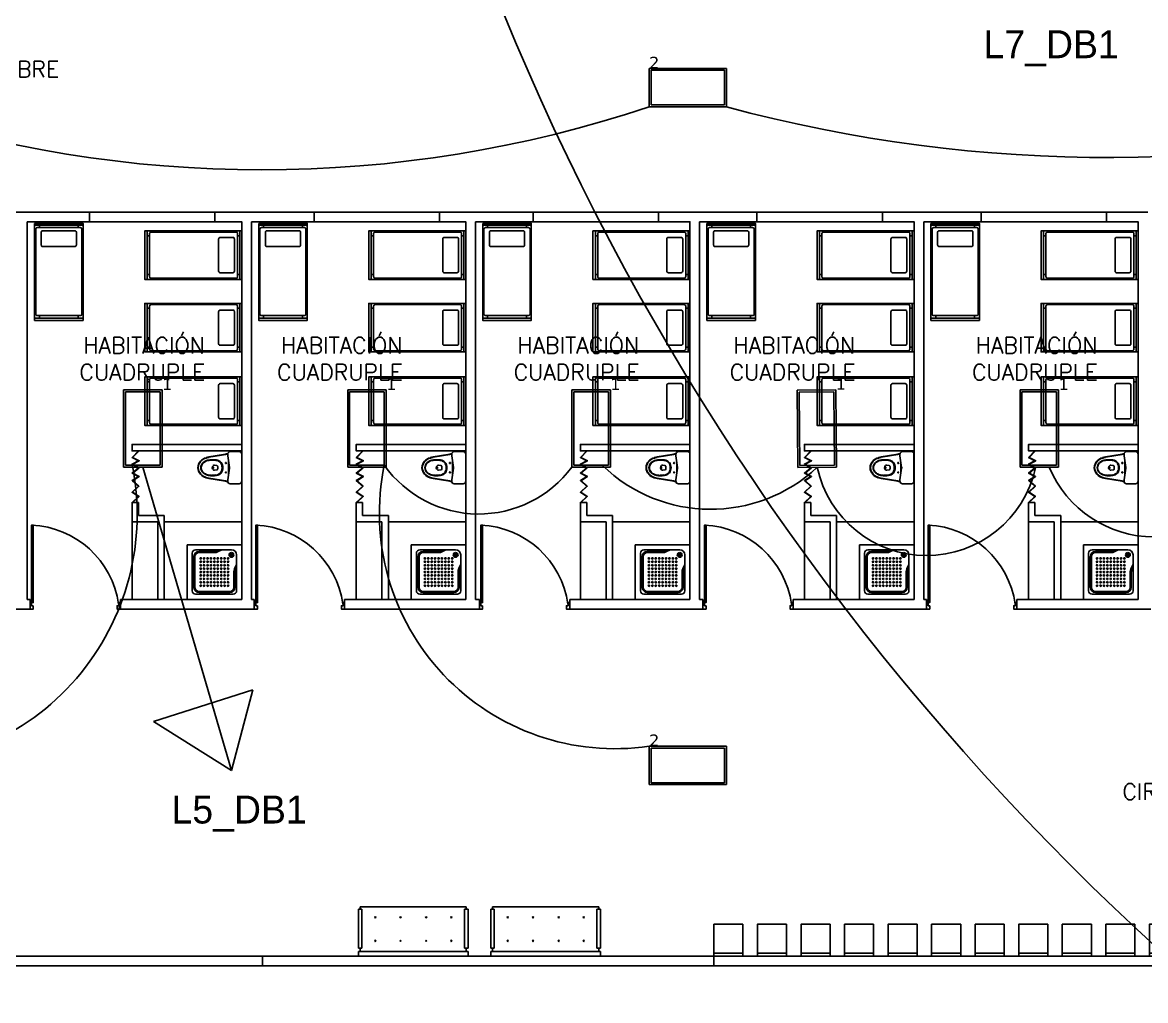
# Model space of a CAD drawing. Header units: metres. Extents: x -24 to 527, y -154 to 95.
# Drawn here: x 24.12 to 41.52, y -0.54 to 14.62 of the extents above; entities that cross this region are included whole.
import ezdxf

# ---------------------------------------------------------------- set-up
doc = ezdxf.new("R2010")
doc.units = ezdxf.units.M
doc.header["$MEASUREMENT"] = 0
for name, color, linetype in [('AN-TEXTO', 3, 'Continuous'), ('AR-MOBILIRIO', 1, 'Continuous'), ('AR-MUROS', 6, 'Continuous'), ('AR-PUERTAS', 2, 'Continuous'), ('AR-VENTANAS', 2, 'Continuous')]:
    doc.layers.add(name, color=color, linetype=linetype)
doc.layers.add('EQUIPO', color=1, linetype='Continuous', lineweight=0)
doc.styles.add('REGULAR-2.5', font='romans.shx', dxfattribs={"height": 2.5})
doc.styles.add('TableTextStyle', font='')
doc.styles.get('TableTextStyle').set_extended_font_data('VERDANA.TTF')

# ---------------------------------------------------------------- blocks, each defined once
blk = doc.blocks.new('31643339')
at = {"layer": 'AR-MOBILIRIO'}
for p, q in [((0.038, 0.5), (0.038, -0.5)), ((1.95, 0.5), (1.95, -0.5)), ((0.038, 0.4), (0.087, 0.4)), ((1.9, 0.4), (1.95, 0.4)), ((0.038, -0.4), (0.087, -0.4)), ((1.9, -0.4), (1.95, -0.4))]:
    blk.add_line(p, q, dxfattribs=at)
blk.add_lwpolyline([(0, -0.5), (0, 0.5), (2, 0.5), (2, -0.5)], close=True, dxfattribs=at)
for points in [[(1.87, 0.475, -0.414214), (1.9, 0.445), (1.9, -0.445, -0.414214), (1.87, -0.475), (0.117, -0.475, -0.414214), (0.087, -0.445), (0.087, 0.445, -0.414214), (0.117, 0.475)], [(0.15, -0.332, 0.414214), (0.18, -0.362), (0.447, -0.362, 0.414214), (0.477, -0.332), (0.477, 0.333, 0.414214), (0.447, 0.363), (0.18, 0.363, 0.414214), (0.15, 0.333)]]:
    blk.add_lwpolyline(points, format="xyb", close=True, dxfattribs=at)
blk = doc.blocks.new('AR-PUERTA 2')
at = {"layer": 'AR-PUERTAS', "linetype": 'Continuous'}
for points in [[(-1.354, -0.058), (-1.354, -0.008), (-1.329, -0.008), (-1.329, 0.042), (-1.379, 0.042), (-1.379, -0.058)], [(-0.029, -0.008), (-0.029, 0.042), (0.021, 0.042), (0.021, -0.058), (-0.004, -0.058), (-0.004, -0.008)], [(-0.004, -0.058), (-0.004, -1.258), (-0.029, -1.258), (-0.029, -0.058)]]:
    blk.add_lwpolyline(points, close=True, dxfattribs=at)
blk.add_arc((0.061, 0.169), 1.428, 188.1236, 267.3924, dxfattribs=at)
blk = doc.blocks.new('silla')
for points in [[(-0.225, -0.023), (0.225, -0.023), (0.225, 0.023), (-0.225, 0.023)], [(-0.225, -0.473), (0.225, -0.473), (0.225, -0.023), (-0.225, -0.023)]]:
    blk.add_lwpolyline(points, close=True)
blk = doc.blocks.new('*U99')
at = {"layer": 'AR-MOBILIRIO', "rotation": 90}
blk.add_blockref('silla', (-0.225, 0), dxfattribs=at)
blk = doc.blocks.new('*U100')
at = {"layer": 'AR-MUROS', "color": 0, "linetype": 'ByBlock', "lineweight": -2}
for p in [(0, 12.825), (0, 12.15), (0, 11.475), (0, 10.8), (0, 10.125), (0, 9.45), (0, 8.775), (0, 8.1), (0, 7.425), (0, 6.75), (0, 6.075), (0, 5.4), (0, 4.725), (0, 4.05), (0, 3.375), (0, 2.7), (0, 2.025), (0, 1.35), (0, 0.675), (0, 0)]:
    blk.add_blockref('*U99', p, dxfattribs=at)
blk = doc.blocks.new('mueb')
at = {"layer": 'AR-MOBILIRIO'}
for p, q in [((354.197, 187.284), (354.197, 187.21)), ((355.897, 187.284), (354.197, 187.284)), ((354.197, 187.21), (355.897, 187.21)), ((354.251, 187.161), (354.197, 187.161)), ((354.197, 187.161), (354.197, 186.556)), ((354.224, 187.21), (354.224, 187.161)), ((354.251, 186.556), (354.251, 187.161)), ((355.842, 187.161), (355.897, 187.161)), ((355.842, 186.556), (355.842, 187.161)), ((355.87, 187.21), (355.87, 187.161)), ((355.897, 187.284), (355.897, 187.21)), ((355.897, 187.161), (355.897, 186.556)), ((354.468, 187.058), (354.444, 187.033)), ((354.468, 187.033), (354.444, 187.058)), ((354.859, 187.058), (354.834, 187.033)), ((354.859, 187.033), (354.834, 187.058)), ((355.232, 187.033), (355.257, 187.058)), ((355.232, 187.058), (355.257, 187.033)), ((355.623, 187.033), (355.647, 187.058)), ((355.623, 187.058), (355.647, 187.033)), ((354.468, 186.67), (354.444, 186.695)), ((354.468, 186.695), (354.444, 186.67)), ((354.859, 186.695), (354.834, 186.67)), ((354.859, 186.67), (354.834, 186.695)), ((355.232, 186.67), (355.257, 186.695)), ((355.232, 186.695), (355.257, 186.67)), ((355.623, 186.695), (355.647, 186.67)), ((355.623, 186.67), (355.647, 186.695)), ((354.197, 186.556), (354.251, 186.556)), ((354.197, 186.556), (354.251, 186.556)), ((354.224, 186.556), (354.224, 186.52)), ((354.224, 186.556), (354.224, 186.52)), ((355.87, 186.52), (354.224, 186.52)), ((355.897, 186.556), (355.842, 186.556)), ((355.87, 186.556), (355.87, 186.52))]:
    blk.add_line(p, q, dxfattribs=at)
blk = doc.blocks.new('AR-PUERTA ACORDION')
at = {"layer": 'AR-PUERTAS'}
blk.add_lwpolyline([(-0.386, 0.049), (-0.288, -0.046), (-0.235, 0.057), (-0.185, -0.044), (-0.129, 0.054), (-0.046, -0.045), (0.01, 0.056), (0.073, -0.046), (0.158, 0.053), (0.252, -0.046), (0.317, 0.054), (0.41, -0.047), (0.41, -0.054), (0.318, 0.046), (0.253, -0.054), (0.158, 0.046), (0.072, -0.054), (0.01, 0.046), (-0.045, -0.054), (-0.128, 0.046), (-0.185, -0.054), (-0.235, 0.046), (-0.287, -0.054), (-0.39, 0.046)], close=True, dxfattribs=at)
blk = doc.blocks.new('A$C05366594')
at = {"layer": 'AR-MOBILIRIO', "linetype": 'Continuous'}
for p, q in [((0, 0), (0, 0.72)), ((0, 0.72), (0.72, 0.72)), ((0.068, 0.113), (0.068, 0.608)), ((0.113, 0.653), (0.585, 0.653)), ((0.367, 0.63), (0.158, 0.63)), ((0.428, 0.653), (0.397, 0.637)), ((0.72, 0.72), (0.72, 0)), ((0.09, 0.563), (0.09, 0.158)), ((0.653, 0.585), (0.653, 0.113)), ((0.63, 0.367), (0.63, 0.158)), ((0.653, 0.428), (0.637, 0.397)), ((0.72, 0), (0, 0)), ((0.608, 0.068), (0.113, 0.068)), ((0.563, 0.09), (0.158, 0.09))]:
    blk.add_line(p, q, dxfattribs=at)
at = {"layer": 'AR-MOBILIRIO', "color": 250}
for p, q in [((0.367, 0.617), (0.158, 0.617)), ((0.458, 0.653), (0.403, 0.625)), ((0.104, 0.563), (0.104, 0.158)), ((0.653, 0.458), (0.625, 0.403)), ((0.617, 0.367), (0.617, 0.158)), ((0.563, 0.104), (0.158, 0.104))]:
    blk.add_line(p, q, dxfattribs=at)
at = {"layer": 'AR-MOBILIRIO', "linetype": 'Continuous'}
for centre, major_axis, start_param, end_param in [((0.113, 0.608), (0.0318, 0.0318), 0.785398, 2.356194), ((0.158, 0.563), (0.0477, 0.0477), 0.785398, 2.356194), ((0.367, 0.698), (0.0477, 0.0477), 3.926991, 4.390638), ((0.585, 0.585), (0.0477, 0.0477), 5.497787, 7.068583), ((0.698, 0.367), (-0.0477, 0.0477), 0.321751, 0.785398), ((0.158, 0.158), (-0.0477, 0.0477), 0.785398, 2.356194), ((0.158, 0.158), (-0.0477, 0.0477), 0.785398, 2.356194), ((0.563, 0.158), (0.0477, 0.0477), 3.926991, 5.497787), ((0.113, 0.113), (-0.0318, 0.0318), 0.785398, 2.356194), ((0.608, 0.113), (-0.0318, 0.0318), 2.356194, 3.926991)]:
    blk.add_ellipse(centre, major_axis=major_axis, ratio=1, start_param=start_param, end_param=end_param, dxfattribs=at)
at = {"layer": 'AR-MOBILIRIO', "color": 250}
for centre, major_axis, start_param, end_param in [((0.158, 0.563), (-0.0382, 0.0382), -0.785398, 0.785398), ((0.367, 0.698), (0.0573, 0.0573), 3.926991, 4.390638), ((0.585, 0.585), (0.0223, 0.0223), 0.785398, 7.068583), ((0.585, 0.585), (-0.00955, 0.00955), -0.785398, 5.497787), ((0.581, 0.592), (0.00286, 0.00286), 0.785398, 7.068583), ((0.589, 0.592), (0.00286, 0.00286), 0.785398, 7.068583), ((0.18, 0.54), (-0.00636, 0.00636), -0.785398, 5.497787), ((0.18, 0.495), (-0.00636, 0.00636), -0.785398, 5.497787), ((0.18, 0.45), (-0.00636, 0.00636), -0.785398, 5.497787), ((0.225, 0.54), (0.00636, 0.00636), 0.785398, 7.068583), ((0.225, 0.495), (0.00636, 0.00636), 0.785398, 7.068583), ((0.225, 0.45), (0.00636, 0.00636), 0.785398, 7.068583), ((0.27, 0.54), (0.00636, 0.00636), 0.785398, 7.068583), ((0.27, 0.495), (0.00636, 0.00636), 0.785398, 7.068583), ((0.27, 0.45), (0.00636, 0.00636), 0.785398, 7.068583), ((0.315, 0.54), (-0.00636, 0.00636), -0.785398, 5.497787), ((0.315, 0.495), (-0.00636, 0.00636), -0.785398, 5.497787), ((0.315, 0.45), (-0.00636, 0.00636), -0.785398, 5.497787), ((0.36, 0.54), (-0.00636, 0.00636), -0.785398, 5.497787), ((0.36, 0.495), (-0.00636, 0.00636), -0.785398, 5.497787), ((0.36, 0.45), (-0.00636, 0.00636), -0.785398, 5.497787), ((0.405, 0.54), (-0.00636, 0.00636), -0.785398, 5.497787), ((0.405, 0.495), (-0.00636, 0.00636), -0.785398, 5.497787), ((0.405, 0.45), (-0.00636, 0.00636), -0.785398, 5.497787), ((0.45, 0.54), (0.00636, 0.00636), 0.785398, 7.068583), ((0.45, 0.495), (0.00636, 0.00636), 0.785398, 7.068583), ((0.45, 0.45), (0.00636, 0.00636), 0.785398, 7.068583), ((0.495, 0.54), (0.00636, 0.00636), 0.785398, 7.068583), ((0.495, 0.495), (0.00636, 0.00636), 0.785398, 7.068583), ((0.495, 0.45), (0.00636, 0.00636), 0.785398, 7.068583), ((0.54, 0.54), (-0.00636, 0.00636), -0.785398, 5.497787), ((0.54, 0.495), (-0.00636, 0.00636), -0.785398, 5.497787), ((0.54, 0.45), (-0.00636, 0.00636), -0.785398, 5.497787), ((0.576, 0.585), (0.00286, 0.00286), 0.785398, 7.068583), ((0.581, 0.578), (0.00286, 0.00286), 0.785398, 7.068583), ((0.589, 0.578), (0.00286, 0.00286), 0.785398, 7.068583), ((0.594, 0.585), (0.00286, 0.00286), 0.785398, 7.068583), ((0.18, 0.405), (-0.00636, 0.00636), -0.785398, 5.497787), ((0.18, 0.36), (-0.00636, 0.00636), -0.785398, 5.497787), ((0.18, 0.315), (-0.00636, 0.00636), -0.785398, 5.497787), ((0.225, 0.405), (0.00636, 0.00636), 0.785398, 7.068583), ((0.225, 0.36), (0.00636, 0.00636), 0.785398, 7.068583), ((0.225, 0.315), (0.00636, 0.00636), 0.785398, 7.068583), ((0.27, 0.405), (0.00636, 0.00636), 0.785398, 7.068583), ((0.27, 0.36), (0.00636, 0.00636), 0.785398, 7.068583), ((0.27, 0.315), (0.00636, 0.00636), 0.785398, 7.068583), ((0.315, 0.36), (-0.00636, 0.00636), -0.785398, 5.497787), ((0.315, 0.315), (-0.00636, 0.00636), -0.785398, 5.497787), ((0.315, 0.405), (-0.00636, 0.00636), -0.785398, 5.497787), ((0.36, 0.405), (-0.00636, 0.00636), -0.785398, 5.497787), ((0.36, 0.36), (-0.00636, 0.00636), -0.785398, 5.497787), ((0.36, 0.315), (-0.00636, 0.00636), -0.785398, 5.497787), ((0.405, 0.405), (-0.00636, 0.00636), -0.785398, 5.497787), ((0.405, 0.36), (-0.00636, 0.00636), -0.785398, 5.497787), ((0.405, 0.315), (-0.00636, 0.00636), -0.785398, 5.497787), ((0.45, 0.405), (0.00636, 0.00636), 0.785398, 7.068583), ((0.45, 0.36), (0.00636, 0.00636), 0.785398, 7.068583), ((0.45, 0.315), (0.00636, 0.00636), 0.785398, 7.068583), ((0.495, 0.405), (0.00636, 0.00636), 0.785398, 7.068583), ((0.495, 0.36), (0.00636, 0.00636), 0.785398, 7.068583), ((0.495, 0.315), (0.00636, 0.00636), 0.785398, 7.068583), ((0.54, 0.36), (-0.00636, 0.00636), -0.785398, 5.497787), ((0.54, 0.315), (-0.00636, 0.00636), -0.785398, 5.497787), ((0.54, 0.405), (-0.00636, 0.00636), -0.785398, 5.497787), ((0.698, 0.367), (-0.0573, 0.0573), 0.321751, 0.785398), ((0.158, 0.158), (-0.0382, 0.0382), 0.785398, 2.356194), ((0.158, 0.158), (0.0382, 0.0382), 2.356194, 3.926991), ((0.18, 0.27), (-0.00636, 0.00636), -0.785398, 5.497787), ((0.18, 0.225), (-0.00636, 0.00636), -0.785398, 5.497787), ((0.18, 0.18), (-0.00636, 0.00636), -0.785398, 5.497787), ((0.225, 0.27), (0.00636, 0.00636), 0.785398, 7.068583), ((0.225, 0.225), (0.00636, 0.00636), 0.785398, 7.068583), ((0.225, 0.18), (0.00636, 0.00636), 0.785398, 7.068583), ((0.27, 0.27), (0.00636, 0.00636), 0.785398, 7.068583), ((0.27, 0.225), (0.00636, 0.00636), 0.785398, 7.068583), ((0.27, 0.18), (0.00636, 0.00636), 0.785398, 7.068583), ((0.315, 0.27), (-0.00636, 0.00636), -0.785398, 5.497787), ((0.315, 0.225), (-0.00636, 0.00636), -0.785398, 5.497787), ((0.315, 0.18), (-0.00636, 0.00636), -0.785398, 5.497787), ((0.36, 0.27), (-0.00636, 0.00636), -0.785398, 5.497787), ((0.36, 0.225), (-0.00636, 0.00636), -0.785398, 5.497787), ((0.36, 0.18), (-0.00636, 0.00636), -0.785398, 5.497787), ((0.405, 0.27), (-0.00636, 0.00636), -0.785398, 5.497787), ((0.405, 0.225), (-0.00636, 0.00636), -0.785398, 5.497787), ((0.405, 0.18), (-0.00636, 0.00636), -0.785398, 5.497787), ((0.45, 0.27), (0.00636, 0.00636), 0.785398, 7.068583), ((0.45, 0.225), (0.00636, 0.00636), 0.785398, 7.068583), ((0.45, 0.18), (0.00636, 0.00636), 0.785398, 7.068583), ((0.495, 0.27), (0.00636, 0.00636), 0.785398, 7.068583), ((0.495, 0.225), (0.00636, 0.00636), 0.785398, 7.068583), ((0.495, 0.18), (0.00636, 0.00636), 0.785398, 7.068583), ((0.54, 0.27), (-0.00636, 0.00636), -0.785398, 5.497787), ((0.54, 0.225), (-0.00636, 0.00636), -0.785398, 5.497787), ((0.54, 0.18), (-0.00636, 0.00636), -0.785398, 5.497787), ((0.563, 0.158), (0.0382, 0.0382), 3.926991, 5.497787)]:
    blk.add_ellipse(centre, major_axis=major_axis, ratio=1, start_param=start_param, end_param=end_param, dxfattribs=at)
blk = doc.blocks.new('1p-toppiece')
at = {"layer": 'AR-MOBILIRIO'}
for p, q in [((-0.532, 0.174), (-0.265, 0.22)), ((-0.232, 0.219), (-0.531, 0.169)), ((-0.232, 0.22), (-0.232, 0.195)), ((-0.205, 0.008), (-0.232, 0.195)), ((-0.047, 0.26), (-0.192, 0.26)), ((-0.007, 0.22), (-0.007, -0.214)), ((-0.485, 0.003), (-0.485, 0.003)), ((-0.485, 0.003), (-0.485, 0.003)), ((-0.485, 0.003), (-0.485, 0.003)), ((-0.485, 0.003), (-0.485, 0.003)), ((-0.485, 0.003), (-0.485, 0.003)), ((-0.485, 0.003), (-0.485, 0.003)), ((-0.485, 0.003), (-0.485, 0.003)), ((-0.485, 0.003), (-0.485, 0.003)), ((-0.406, 0.039), (-0.443, 0.044)), ((-0.218, 0.098), (-0.218, 0.003)), ((-0.218, -0.093), (-0.218, 0.003)), ((-0.532, -0.169), (-0.265, -0.215)), ((-0.232, -0.214), (-0.531, -0.163)), ((-0.406, -0.034), (-0.443, -0.039)), ((-0.232, -0.189), (-0.205, -0.003)), ((-0.232, -0.189), (-0.232, -0.214)), ((-0.047, -0.254), (-0.192, -0.254))]:
    blk.add_line(p, q, dxfattribs=at)
blk.add_lwpolyline([(-0.467, -0.009, 0.139005), (-0.464, -0.009, 0.107089), (-0.461, -0.006, 0.080212), (-0.46, -0.002, 0.06796), (-0.459, 0.003, 0.06796), (-0.46, 0.007, 0.080212), (-0.461, 0.011, 0.107089), (-0.464, 0.014, 0.139005), (-0.467, 0.015, 0.139005), (-0.47, 0.014, 0.107089), (-0.473, 0.011, 0.080212), (-0.474, 0.007, 0.06796), (-0.475, 0.003, 0.06796), (-0.474, -0.002, 0.080212), (-0.473, -0.006, 0.107089), (-0.47, -0.009, 0.139005)], format="xyb", close=True, dxfattribs=at)
for centre in [(-0.26, 0.078), (-0.26, -0.072)]:
    blk.add_circle(centre, 0.008, dxfattribs=at)
for centre, radius, start, end in [((-0.24, 0.073), 0.15, 87.0389, 99.7929), ((-0.192, 0.22), 0.04, 90, 180), ((-0.047, 0.22), 0.04, 0, 90), ((-0.545, -0.004), 0.165, 137.5273, 177.8064), ((-0.545, 0.009), 0.165, 182.1936, 222.4727), ((-0.545, -0.004), 0.159, 137.1746, 177.7477), ((-0.545, 0.009), 0.159, 182.2523, 222.8254), ((-0.518, -0.034), 0.206, 106.927, 136.493), ((-0.541, -0.003), 0.122, 134.1142, 177.24), ((-0.541, 0.008), 0.122, 182.76, 225.8858), ((-0.518, -0.034), 0.2, 106.5054, 136.1127), ((-0.541, -0.003), 0.115, 133.4423, 177.1285), ((-0.541, 0.008), 0.115, 182.8715, 226.5577), ((-0.519, -0.031), 0.157, 102.7254, 132.8308), ((-0.52, -0.03), 0.15, 101.8667, 132.1155), ((-0.482, -0.117), 0.296, 99.7929, 108.8085), ((-0.482, -0.12), 0.292, 99.5848, 108.4322), ((-0.482, -0.148), 0.279, 90.6669, 104.9929), ((-0.482, -0.156), 0.281, 90.6819, 104.1933), ((-0.474, -0.297), 0.428, 81.7587, 91.4179), ((-0.488, -0.362), 0.487, 81.705, 89.6761), ((-0.434, 0.003), 0.0456, 126.1832, 180), ((-0.434, 0.003), 0.0456, 180, 233.8168), ((-0.447, 0.019), 0.025, 82.2348, 126.1832), ((-0.434, -0.002), 0.123, 44.007, 82.2929), ((-0.431, -0.004), 0.132, 44.3018, 82.295), ((-0.408, 0.024), 0.015, 13.7696, 82.2348), ((-0.495, 0.003), 0.105, 0, 13.7696), ((-0.495, 0.003), 0.105, 346.2304, 0), ((-0.46, 0.006), 0.138, 358.6352, 34.0042), ((-0.46, -0.001), 0.138, 325.9958, 1.3648), ((-0.441, 0.008), 0.132, 357.4666, 37.446), ((-0.441, -0.003), 0.132, 322.554, 2.5334), ((-0.244, 0.003), 0.04, 351.6776, 8.3142), ((-0.518, 0.039), 0.206, 223.507, 253.073), ((-0.518, 0.039), 0.2, 223.8873, 253.4946), ((-0.519, 0.036), 0.157, 227.1692, 257.2746), ((-0.52, 0.036), 0.15, 227.8845, 258.1333), ((-0.482, 0.122), 0.296, 251.1915, 260.2071), ((-0.482, 0.125), 0.292, 251.5678, 260.4152), ((-0.482, 0.153), 0.279, 255.0071, 269.3331), ((-0.482, 0.161), 0.281, 255.8067, 269.3181), ((-0.488, 0.368), 0.487, 270.3239, 278.295), ((-0.474, 0.302), 0.428, 268.5821, 278.2413), ((-0.447, -0.014), 0.025, 233.8168, 277.7652), ((-0.434, 0.007), 0.123, 277.7071, 315.993), ((-0.431, 0.009), 0.132, 277.705, 315.6982), ((-0.408, -0.019), 0.015, 277.7652, 346.2304), ((-0.24, -0.067), 0.15, 260.2071, 272.966), ((-0.192, -0.214), 0.04, 180, 270), ((-0.047, -0.214), 0.04, 270, 360)]:
    blk.add_arc(centre, radius, start, end, dxfattribs=at)

msp = doc.modelspace()

# ---------------------------------------------------------------- linework, layer by layer
at = {"layer": 'AR-MUROS'}
for p, q in [((25.817, 7.179), (25.817, 6.879)), ((25.917, 7.179), (25.817, 7.179)), ((25.917, 6.979), (25.917, 7.179)), ((29.29, 7.179), (29.29, 6.879)), ((29.39, 7.179), (29.29, 7.179)), ((29.39, 6.979), (29.39, 7.179)), ((32.764, 7.179), (32.764, 6.879)), ((32.864, 7.179), (32.764, 7.179)), ((32.864, 6.979), (32.864, 7.179)), ((36.237, 7.179), (36.237, 6.879)), ((36.337, 7.179), (36.237, 7.179)), ((36.337, 6.979), (36.337, 7.179)), ((39.71, 7.179), (39.71, 6.879)), ((39.81, 7.179), (39.71, 7.179)), ((39.81, 6.979), (39.81, 7.179)), ((26.316, 6.979), (26.316, 5.679)), ((29.789, 6.979), (29.789, 5.679)), ((33.263, 6.979), (33.263, 5.679)), ((36.736, 6.979), (36.736, 5.679)), ((40.209, 6.979), (40.209, 5.679)), ((25.817, 6.879), (25.817, 5.679)), ((26.216, 6.879), (26.216, 5.679)), ((29.29, 6.879), (29.29, 5.679)), ((29.689, 6.879), (29.689, 5.679)), ((32.764, 6.879), (32.764, 5.679)), ((33.163, 6.879), (33.163, 5.679)), ((36.237, 6.879), (36.237, 5.679)), ((36.636, 6.879), (36.636, 5.679)), ((39.71, 6.879), (39.71, 5.679)), ((40.109, 6.879), (40.109, 5.679))]:
    msp.add_line(p, q, dxfattribs=at)
for points in [[(93.94, 16.816), (93.94, 0), (6, 0)], [(20.72, 11.679), (24.193, 11.679)], [(24.193, 11.679), (27.666, 11.679)], [(27.666, 11.679), (31.139, 11.679)], [(31.139, 11.679), (34.613, 11.679)], [(34.613, 11.679), (38.086, 11.679)], [(38.086, 11.679), (41.559, 11.679)], [(24.193, 11.529), (24.193, 5.679)], [(24.193, 11.529), (27.516, 11.529), (27.516, 5.679)], [(27.666, 11.529), (27.666, 5.679)], [(27.666, 11.529), (30.989, 11.529), (30.989, 5.679)], [(31.139, 11.529), (31.139, 5.679)], [(31.139, 11.529), (34.463, 11.529), (34.463, 5.679)], [(34.613, 11.529), (34.613, 5.679)], [(34.613, 11.529), (37.936, 11.529), (37.936, 5.679)], [(38.086, 11.529), (38.086, 5.679)], [(38.086, 11.529), (41.409, 11.529), (41.409, 5.679)], [(27.516, 8.079), (25.817, 8.079), (25.817, 7.979), (27.516, 7.979)], [(30.989, 8.079), (29.29, 8.079), (29.29, 7.979), (30.989, 7.979)], [(34.463, 8.079), (32.764, 8.079), (32.764, 7.979), (34.463, 7.979)], [(37.936, 8.079), (36.237, 8.079), (36.237, 7.979), (37.936, 7.979)], [(41.409, 8.079), (39.71, 8.079), (39.71, 7.979), (41.409, 7.979)], [(26.316, 6.979), (25.917, 6.979)], [(29.789, 6.979), (29.39, 6.979)], [(33.263, 6.979), (32.864, 6.979)], [(36.736, 6.979), (36.337, 6.979)], [(40.209, 6.979), (39.81, 6.979)], [(26.216, 6.879), (25.817, 6.879)], [(26.316, 6.879), (27.516, 6.879)], [(29.689, 6.879), (29.29, 6.879)], [(29.789, 6.879), (30.989, 6.879)], [(33.163, 6.879), (32.764, 6.879)], [(33.263, 6.879), (34.463, 6.879)], [(36.636, 6.879), (36.237, 6.879)], [(36.736, 6.879), (37.936, 6.879)], [(40.109, 6.879), (39.71, 6.879)], [(40.209, 6.879), (41.409, 6.879)], [(24.193, 5.679), (24.235, 5.679)], [(24.235, 5.529), (24.235, 5.679)], [(25.635, 5.679), (27.516, 5.679)], [(25.635, 5.529), (25.635, 5.679)], [(27.666, 5.679), (27.711, 5.679)], [(27.711, 5.529), (27.711, 5.679)], [(29.111, 5.679), (30.989, 5.679)], [(29.111, 5.529), (29.111, 5.679)], [(31.139, 5.679), (31.199, 5.679)], [(31.199, 5.529), (31.199, 5.679)], [(32.599, 5.679), (34.463, 5.679)], [(32.599, 5.529), (32.599, 5.679)], [(34.613, 5.679), (34.664, 5.679)], [(34.664, 5.529), (34.664, 5.679)], [(36.064, 5.679), (37.936, 5.679)], [(36.064, 5.529), (36.064, 5.679)], [(38.086, 5.679), (38.13, 5.679)], [(38.13, 5.529), (38.13, 5.679)], [(39.53, 5.679), (41.409, 5.679)], [(39.53, 5.529), (39.53, 5.679)], [(24.235, 5.529), (22.162, 5.529)], [(27.711, 5.529), (25.635, 5.529)], [(31.199, 5.529), (29.111, 5.529)], [(34.664, 5.529), (32.599, 5.529)], [(38.13, 5.529), (36.064, 5.529)], [(41.604, 5.529), (39.53, 5.529)], [(69.872, 0.15), (6.15, 0.15)]]:
    msp.add_lwpolyline(points, dxfattribs=at)
at = {"layer": 'AR-PUERTAS'}
for p, q in [((25.984, 7.726), (27.358, 3.027)), ((27.69, 4.276), (26.147, 3.785)), ((27.358, 3.027), (27.69, 4.276)), ((26.147, 3.785), (27.358, 3.027))]:
    msp.add_line(p, q, dxfattribs=at)
for centre in [(68.692, 29.912), (16.426, 29.146)]:
    msp.add_circle(centre, 40.081, dxfattribs=at)
for centre, radius, start, end in [((27.83, 31.293), 18.96, 251.5463, 288.4537), ((40.975, 35.427), 22.904, 254.9525, 285.3339), ((22.003, 6.994), 3.893, 266.9846, 11.5651), ((33.298, 7.013), 3.648, 168.2586, 278.4144), ((31.19, 8.798), 1.797, 215.4442, 323.373), ((34.786, 9.488), 2.414, 225.8624, 313.1141), ((38.128, 8.088), 1.731, 192.0828, 347.6755), ((41.658, 8.412), 1.767, 202.8392, 336.8908)]:
    msp.add_arc(centre, radius, start, end, dxfattribs=at)
at = {"layer": 'AR-VENTANAS'}
for points in [[(25.155, 11.679), (25.155, 11.529), (27.098, 11.529), (27.098, 11.679)], [(28.637, 11.679), (28.637, 11.529), (30.58, 11.529), (30.58, 11.679)], [(32.035, 11.679), (32.035, 11.529), (33.978, 11.529), (33.978, 11.679)], [(35.502, 11.679), (35.502, 11.529), (37.445, 11.529), (37.445, 11.679)], [(38.975, 11.679), (38.975, 11.529), (40.918, 11.529), (40.918, 11.679)], [(7.845, 0.15), (27.84, 0.15), (27.84, 0), (7.845, 0)], [(34.834, 0.15), (54.83, 0.15), (54.83, 0), (34.834, 0)]]:
    msp.add_lwpolyline(points, close=True, dxfattribs=at)
at = {"layer": 'Defpoints'}
for points in [[(35.028, 13.905, 0), (33.831, 13.905, 0)], [(33.831, 13.905, 0), (33.831, 13.905, 0)], [(33.831, 13.905, 0), (35.028, 13.905, 0)], [(33.831, 13.905, 0), (33.831, 13.308, 0)], [(33.831, 13.308, 0), (33.831, 13.905, 0)], [(33.831, 13.905, 0), (33.831, 13.905, 0)], [(33.831, 13.308, 0), (33.831, 13.905, 0)], [(33.831, 13.905, 0), (35.028, 13.905, 0)], [(33.831, 13.905, 0), (33.831, 13.308, 0)], [(35.028, 13.905, 0), (33.831, 13.905, 0)], [(34.998, 13.875, 0), (33.861, 13.875, 0)], [(33.861, 13.875, 0), (33.861, 13.338, 0)], [(33.861, 13.875, 0), (34.998, 13.875, 0)], [(33.861, 13.338, 0), (33.861, 13.875, 0)], [(34.998, 13.338, 0), (34.998, 13.875, 0)], [(34.998, 13.875, 0), (34.998, 13.338, 0)], [(35.028, 13.905, 0), (35.028, 13.905, 0)], [(35.028, 13.308, 0), (35.028, 13.905, 0)], [(35.028, 13.905, 0), (35.028, 13.905, 0)], [(35.028, 13.905, 0), (35.028, 13.308, 0)], [(35.028, 13.905, 0), (35.028, 13.308, 0)], [(35.028, 13.308, 0), (35.028, 13.905, 0)], [(33.831, 13.308, 0), (33.831, 13.308, 0)], [(33.831, 13.308, 0), (35.028, 13.308, 0)], [(35.028, 13.308, 0), (33.831, 13.308, 0)], [(33.831, 13.308, 0), (33.831, 13.308, 0)], [(35.028, 13.308, 0), (33.831, 13.308, 0)], [(33.831, 13.308, 0), (35.028, 13.308, 0)], [(33.861, 13.338, 0), (34.998, 13.338, 0)], [(34.998, 13.338, 0), (33.861, 13.338, 0)], [(35.028, 13.308, 0), (35.028, 13.308, 0)], [(35.028, 13.308, 0), (35.028, 13.308, 0)], [(25.686, 8.923, 0), (25.686, 7.726, 0)], [(25.686, 7.726, 0), (25.686, 8.923, 0)], [(25.686, 8.923, 0), (25.686, 8.923, 0)], [(26.283, 8.923, 0), (25.686, 8.923, 0)], [(25.686, 8.923, 0), (25.686, 8.923, 0)], [(25.686, 8.923, 0), (26.283, 8.923, 0)], [(25.686, 8.923, 0), (26.283, 8.923, 0)], [(25.686, 7.726, 0), (25.686, 8.923, 0)], [(26.283, 8.923, 0), (25.686, 8.923, 0)], [(25.686, 8.923, 0), (25.686, 7.726, 0)], [(25.716, 8.893, 0), (25.716, 7.756, 0)], [(26.253, 8.893, 0), (25.716, 8.893, 0)], [(25.716, 7.756, 0), (25.716, 8.893, 0)], [(25.716, 8.893, 0), (26.253, 8.893, 0)], [(26.253, 7.756, 0), (26.253, 8.893, 0)], [(26.253, 8.893, 0), (26.253, 7.756, 0)], [(26.283, 7.726, 0), (26.283, 8.923, 0)], [(26.283, 8.923, 0), (26.283, 8.923, 0)], [(26.283, 8.923, 0), (26.283, 7.726, 0)], [(26.283, 8.923, 0), (26.283, 8.923, 0)], [(26.283, 8.923, 0), (26.283, 7.726, 0)], [(26.283, 7.726, 0), (26.283, 8.923, 0)], [(29.159, 8.923, 0), (29.159, 7.726, 0)], [(29.159, 7.726, 0), (29.159, 8.923, 0)], [(29.159, 8.923, 0), (29.159, 8.923, 0)], [(29.756, 8.923, 0), (29.159, 8.923, 0)], [(29.159, 8.923, 0), (29.159, 8.923, 0)], [(29.159, 8.923, 0), (29.756, 8.923, 0)], [(29.159, 8.923, 0), (29.756, 8.923, 0)], [(29.159, 7.726, 0), (29.159, 8.923, 0)], [(29.756, 8.923, 0), (29.159, 8.923, 0)], [(29.159, 8.923, 0), (29.159, 7.726, 0)], [(29.189, 8.893, 0), (29.189, 7.756, 0)], [(29.726, 8.893, 0), (29.189, 8.893, 0)], [(29.189, 7.756, 0), (29.189, 8.893, 0)], [(29.189, 8.893, 0), (29.726, 8.893, 0)], [(29.726, 7.756, 0), (29.726, 8.893, 0)], [(29.726, 8.893, 0), (29.726, 7.756, 0)], [(29.756, 7.726, 0), (29.756, 8.923, 0)], [(29.756, 8.923, 0), (29.756, 8.923, 0)], [(29.756, 8.923, 0), (29.756, 7.726, 0)], [(29.756, 8.923, 0), (29.756, 8.923, 0)], [(29.756, 8.923, 0), (29.756, 7.726, 0)], [(29.756, 7.726, 0), (29.756, 8.923, 0)], [(32.632, 8.923, 0), (32.632, 7.726, 0)], [(32.632, 7.726, 0), (32.632, 8.923, 0)], [(32.632, 8.923, 0), (32.632, 8.923, 0)], [(33.229, 8.923, 0), (32.632, 8.923, 0)], [(32.632, 8.923, 0), (32.632, 8.923, 0)], [(32.632, 8.923, 0), (33.229, 8.923, 0)], [(32.632, 8.923, 0), (33.229, 8.923, 0)], [(32.632, 7.726, 0), (32.632, 8.923, 0)], [(33.229, 8.923, 0), (32.632, 8.923, 0)], [(32.632, 8.923, 0), (32.632, 7.726, 0)], [(32.662, 8.893, 0), (32.662, 7.756, 0)], [(33.199, 8.893, 0), (32.662, 8.893, 0)], [(32.662, 7.756, 0), (32.662, 8.893, 0)], [(32.662, 8.893, 0), (33.199, 8.893, 0)], [(33.199, 7.756, 0), (33.199, 8.893, 0)], [(33.199, 8.893, 0), (33.199, 7.756, 0)], [(33.229, 7.726, 0), (33.229, 8.923, 0)], [(33.229, 8.923, 0), (33.229, 8.923, 0)], [(33.229, 8.923, 0), (33.229, 7.726, 0)], [(33.229, 8.923, 0), (33.229, 8.923, 0)], [(33.229, 8.923, 0), (33.229, 7.726, 0)], [(33.229, 7.726, 0), (33.229, 8.923, 0)], [(36.723, 8.926, 0), (36.126, 8.92, 0)], [(36.126, 8.92, 0), (36.723, 8.926, 0)], [(36.126, 8.92, 0), (36.723, 8.926, 0)], [(36.723, 8.926, 0), (36.126, 8.92, 0)], [(36.126, 8.92, 0), (36.137, 7.723, 0)], [(36.137, 7.723, 0), (36.126, 8.92, 0)], [(36.126, 8.92, 0), (36.126, 8.92, 0)], [(36.126, 8.92, 0), (36.126, 8.92, 0)], [(36.137, 7.723, 0), (36.126, 8.92, 0)], [(36.126, 8.92, 0), (36.137, 7.723, 0)], [(36.693, 8.895, 0), (36.156, 8.891, 0)], [(36.156, 8.891, 0), (36.693, 8.895, 0)], [(36.156, 8.891, 0), (36.166, 7.754, 0)], [(36.166, 7.754, 0), (36.156, 8.891, 0)], [(36.703, 7.758, 0), (36.693, 8.895, 0)], [(36.693, 8.895, 0), (36.703, 7.758, 0)], [(36.734, 7.729, 0), (36.723, 8.926, 0)], [(36.723, 8.926, 0), (36.723, 8.926, 0)], [(36.723, 8.926, 0), (36.734, 7.729, 0)], [(36.723, 8.926, 0), (36.723, 8.926, 0)], [(36.723, 8.926, 0), (36.734, 7.729, 0)], [(36.734, 7.729, 0), (36.723, 8.926, 0)], [(39.579, 8.923, 0), (39.579, 7.726, 0)], [(39.579, 7.726, 0), (39.579, 8.923, 0)], [(39.579, 8.923, 0), (39.579, 8.923, 0)], [(40.176, 8.923, 0), (39.579, 8.923, 0)], [(39.579, 8.923, 0), (39.579, 8.923, 0)], [(39.579, 8.923, 0), (40.176, 8.923, 0)], [(39.579, 8.923, 0), (40.176, 8.923, 0)], [(39.579, 7.726, 0), (39.579, 8.923, 0)], [(40.176, 8.923, 0), (39.579, 8.923, 0)], [(39.579, 8.923, 0), (39.579, 7.726, 0)], [(39.609, 8.893, 0), (39.609, 7.756, 0)], [(40.146, 8.893, 0), (39.609, 8.893, 0)], [(39.609, 7.756, 0), (39.609, 8.893, 0)], [(39.609, 8.893, 0), (40.146, 8.893, 0)], [(40.146, 7.756, 0), (40.146, 8.893, 0)], [(40.146, 8.893, 0), (40.146, 7.756, 0)], [(40.176, 7.726, 0), (40.176, 8.923, 0)], [(40.176, 8.923, 0), (40.176, 8.923, 0)], [(40.176, 8.923, 0), (40.176, 7.726, 0)], [(40.176, 8.923, 0), (40.176, 8.923, 0)], [(40.176, 8.923, 0), (40.176, 7.726, 0)], [(40.176, 7.726, 0), (40.176, 8.923, 0)], [(25.686, 7.726, 0), (25.686, 7.726, 0)], [(25.686, 7.726, 0), (26.283, 7.726, 0)], [(26.283, 7.726, 0), (25.686, 7.726, 0)], [(25.686, 7.726, 0), (25.686, 7.726, 0)], [(26.283, 7.726, 0), (25.686, 7.726, 0)], [(25.686, 7.726, 0), (26.283, 7.726, 0)], [(25.716, 7.756, 0), (26.253, 7.756, 0)], [(26.253, 7.756, 0), (25.716, 7.756, 0)], [(26.283, 7.726, 0), (26.283, 7.726, 0)], [(26.283, 7.726, 0), (26.283, 7.726, 0)], [(29.159, 7.726, 0), (29.159, 7.726, 0)], [(29.159, 7.726, 0), (29.756, 7.726, 0)], [(29.756, 7.726, 0), (29.159, 7.726, 0)], [(29.159, 7.726, 0), (29.159, 7.726, 0)], [(29.756, 7.726, 0), (29.159, 7.726, 0)], [(29.159, 7.726, 0), (29.756, 7.726, 0)], [(29.189, 7.756, 0), (29.726, 7.756, 0)], [(29.726, 7.756, 0), (29.189, 7.756, 0)], [(29.756, 7.726, 0), (29.756, 7.726, 0)], [(29.756, 7.726, 0), (29.756, 7.726, 0)], [(32.632, 7.726, 0), (32.632, 7.726, 0)], [(32.632, 7.726, 0), (33.229, 7.726, 0)], [(33.229, 7.726, 0), (32.632, 7.726, 0)], [(32.632, 7.726, 0), (32.632, 7.726, 0)], [(33.229, 7.726, 0), (32.632, 7.726, 0)], [(32.632, 7.726, 0), (33.229, 7.726, 0)], [(32.662, 7.756, 0), (33.199, 7.756, 0)], [(33.199, 7.756, 0), (32.662, 7.756, 0)], [(33.229, 7.726, 0), (33.229, 7.726, 0)], [(33.229, 7.726, 0), (33.229, 7.726, 0)], [(36.137, 7.723, 0), (36.734, 7.729, 0)], [(36.734, 7.729, 0), (36.137, 7.723, 0)], [(36.734, 7.729, 0), (36.137, 7.723, 0)], [(36.137, 7.723, 0), (36.734, 7.729, 0)], [(36.137, 7.723, 0), (36.137, 7.723, 0)], [(36.137, 7.723, 0), (36.137, 7.723, 0)], [(36.166, 7.754, 0), (36.703, 7.758, 0)], [(36.703, 7.758, 0), (36.166, 7.754, 0)], [(36.734, 7.729, 0), (36.734, 7.729, 0)], [(36.734, 7.729, 0), (36.734, 7.729, 0)], [(39.579, 7.726, 0), (39.579, 7.726, 0)], [(39.579, 7.726, 0), (40.176, 7.726, 0)], [(40.176, 7.726, 0), (39.579, 7.726, 0)], [(39.579, 7.726, 0), (39.579, 7.726, 0)], [(40.176, 7.726, 0), (39.579, 7.726, 0)], [(39.579, 7.726, 0), (40.176, 7.726, 0)], [(39.609, 7.756, 0), (40.146, 7.756, 0)], [(40.146, 7.756, 0), (39.609, 7.756, 0)], [(40.176, 7.726, 0), (40.176, 7.726, 0)], [(40.176, 7.726, 0), (40.176, 7.726, 0)], [(35.028, 3.405, 0), (33.831, 3.405, 0)], [(33.831, 3.405, 0), (33.831, 3.405, 0)], [(33.831, 3.405, 0), (35.028, 3.405, 0)], [(33.831, 3.405, 0), (33.831, 2.808, 0)], [(33.831, 2.808, 0), (33.831, 3.405, 0)], [(33.831, 3.405, 0), (33.831, 3.405, 0)], [(33.831, 2.808, 0), (33.831, 3.405, 0)], [(33.831, 3.405, 0), (35.028, 3.405, 0)], [(33.831, 3.405, 0), (33.831, 2.808, 0)], [(35.028, 3.405, 0), (33.831, 3.405, 0)], [(34.998, 3.375, 0), (33.861, 3.375, 0)], [(33.861, 3.375, 0), (33.861, 2.838, 0)], [(33.861, 3.375, 0), (34.998, 3.375, 0)], [(33.861, 2.838, 0), (33.861, 3.375, 0)], [(34.998, 2.838, 0), (34.998, 3.375, 0)], [(34.998, 3.375, 0), (34.998, 2.838, 0)], [(35.028, 3.405, 0), (35.028, 3.405, 0)], [(35.028, 2.808, 0), (35.028, 3.405, 0)], [(35.028, 3.405, 0), (35.028, 3.405, 0)], [(35.028, 3.405, 0), (35.028, 2.808, 0)], [(35.028, 3.405, 0), (35.028, 2.808, 0)], [(35.028, 2.808, 0), (35.028, 3.405, 0)], [(33.831, 2.808, 0), (33.831, 2.808, 0)], [(33.831, 2.808, 0), (35.028, 2.808, 0)], [(35.028, 2.808, 0), (33.831, 2.808, 0)], [(33.831, 2.808, 0), (33.831, 2.808, 0)], [(35.028, 2.808, 0), (33.831, 2.808, 0)], [(33.831, 2.808, 0), (35.028, 2.808, 0)], [(33.861, 2.838, 0), (34.998, 2.838, 0)], [(34.998, 2.838, 0), (33.861, 2.838, 0)], [(35.028, 2.808, 0), (35.028, 2.808, 0)], [(35.028, 2.808, 0), (35.028, 2.808, 0)]]:
    msp.add_polyline3d(points, dxfattribs=at)

# ---------------------------------------------------------------- block references
at = {"rotation": 180}
for p in [(385.221, 187.434), (387.273, 187.434)]:
    msp.add_blockref('mueb', p, dxfattribs=at)
at = {"layer": 'AR-MOBILIRIO', "color": 4, "xscale": 0.9681450398693042, "yscale": 0.9681450398693042, "zscale": 0.9681450398693042}
for p in [(27.523, 7.716), (30.996, 7.716), (34.469, 7.716), (37.942, 7.716), (41.416, 7.716)]:
    msp.add_blockref('1p-toppiece', p, dxfattribs=at)
at = {"layer": 'AR-MOBILIRIO', "xscale": 1.176120000000083, "yscale": 1.176120000000083, "zscale": 1.176120000000083}
for p in [(26.669, 5.679), (30.143, 5.679), (33.616, 5.679), (37.089, 5.679), (40.562, 5.679)]:
    msp.add_blockref('A$C05366594', p, dxfattribs=at)
at = {"layer": 'AR-MUROS'}
for name, p, rotation in [('AR-PUERTA 2', (24.256, 5.571), 180), ('AR-PUERTA 2', (27.732, 5.571), 180), ('AR-PUERTA 2', (31.22, 5.571), 180), ('AR-PUERTA 2', (34.685, 5.571), 180), ('AR-PUERTA 2', (38.151, 5.571), 180), ('*U100', (47.884, 0.398), 89.99999999999999)]:
    msp.add_blockref(name, p, dxfattribs=dict(at, rotation=rotation))
at = {"layer": 'AR-VENTANAS', "rotation": 270}
for p in [(25.871, 7.59), (29.345, 7.59), (32.818, 7.59), (36.291, 7.59), (39.764, 7.59)]:
    msp.add_blockref('AR-PUERTA ACORDION', p, dxfattribs=at)
at = {"layer": 'EQUIPO', "xscale": 0.7516572760392114, "yscale": 0.7516572760392114, "zscale": 0.7516572760392114}
for p, rotation in [((24.681, 11.503), 270), ((28.155, 11.503), 270), ((31.628, 11.503), 270), ((35.101, 11.503), 270), ((38.574, 11.503), 270), ((27.516, 11.012), 180), ((30.989, 11.012), 180), ((34.463, 11.012), 180), ((37.936, 11.012), 180), ((41.409, 11.012), 180), ((27.516, 9.888), 180), ((30.989, 9.888), 180), ((34.463, 9.888), 180), ((37.936, 9.888), 180), ((41.409, 9.888), 180), ((27.516, 8.749), 180), ((30.989, 8.749), 180), ((34.463, 8.749), 180), ((37.936, 8.749), 180), ((41.409, 8.749), 180)]:
    msp.add_blockref('31643339', p, dxfattribs=dict(at, rotation=rotation))

# ---------------------------------------------------------------- texts
at = {"layer": 'AN-TEXTO', "char_height": 0.25, "attachment_point": 1, "style": 'REGULAR-2.5'}
for s, width, heights, insert in [('\\pi1.09558;CIRCULACIÓN LIBRE ', 5.7864, [0.31], (20.344, 14.017)), ('\\pi-0.03715;HABITACIÓN\\P\\pi-0.09667;CUADRUPLE', 1.9138, [1.229], (25.098, 9.739)), ('\\pi-0.03715;HABITACIÓN\\P\\pi-0.09667;CUADRUPLE', 1.9138, [1.229], (28.161, 9.739)), ('\\pi-0.03715;HABITACIÓN\\P\\pi-0.09667;CUADRUPLE', 1.9138, [1.229], (31.828, 9.739)), ('\\pi-0.03715;HABITACIÓN\\P\\pi-0.09667;CUADRUPLE', 1.9138, [1.229], (35.175, 9.739)), ('\\pi-0.03715;HABITACIÓN\\P\\pi-0.09667;CUADRUPLE', 1.9138, [1.229], (38.93, 9.739)), ('\\pi1.09558;CIRCULACIÓN LIBRE ', 5.7864, [0.31], (40.069, 2.825))]:
    msp.add_mtext_dynamic_manual_height_columns(s, width=width, gutter_width=1.25, heights=heights, dxfattribs=dict(at, insert=insert))
at = {"layer": 'AR-PUERTAS', "char_height": 0.4337, "attachment_point": 1}
for s, insert in [('L7_DB1', (39.013, 14.496)), ('L5_DB1', (26.428, 2.64))]:
    msp.add_mtext_dynamic_manual_height_columns(s, width=0.43374, gutter_width=2.169, heights=[0], dxfattribs=dict(at, insert=insert))
at = {"layer": 'Defpoints', "style": 'TableTextStyle'}
for s, p in [('2', (33.831, 13.905)), ('1', (26.283, 8.923)), ('1', (29.756, 8.923)), ('1', (33.229, 8.923)), ('1', (36.723, 8.926)), ('1', (40.176, 8.923)), ('2', (33.831, 3.405))]:
    msp.add_text(s, height=0.18, dxfattribs=at).set_placement(p)

doc.saveas('drawing.dxf')
